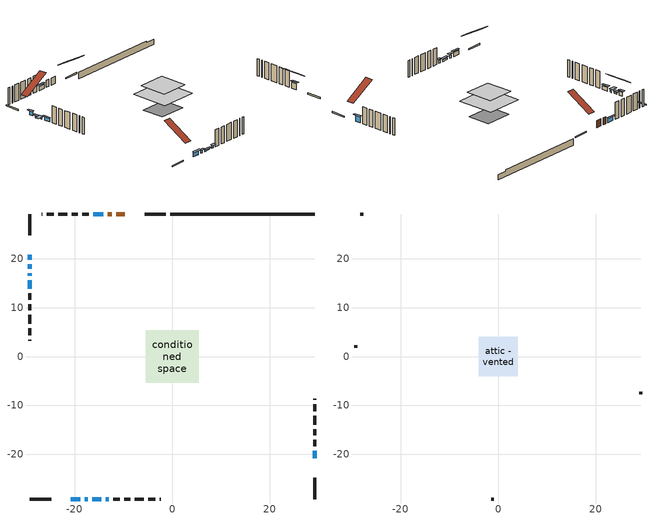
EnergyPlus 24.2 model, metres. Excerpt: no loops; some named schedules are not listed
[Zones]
conditioned space
 floor adiabatic (AdiabaticFloorConstruction): -5.42,-5.42 -5.42,5.42 5.42,5.42 5.42,-5.42 z2.83
 floor foundation (Slab1 construction): -4.04,-3.35 -4.04,3.35 4.04,3.35 4.04,-3.35 z-1.49
 wall outside (RimJoist1 construction): -1.31,29.2 -5.68,29.2 / -29.2,-29.2 -24.83,-29.2 / -29.2,29.2 -29.2,24.83 / 29.2,-29.2 29.2,-24.83 z0.39:0.69
 wall outside (AdiabaticWallConstruction 1): -9.69,29.2 -11.43,29.2 / -12.36,29.2 -13.25,29.2 z0.39:2.42
 wall outside (AdiabaticWallConstruction): -20.82,-29.2 -18.83,-29.2 / -29.2,20.82 -29.2,19.82 / -14.18,29.2 -16.16,29.2 z0.39:1.59; -17.91,-29.2 -17.29,-29.2 z0.39:1.28; -16.37,-29.2 -14.54,-29.2 / -29.2,18.9 -29.2,17.98 z0.39:0.85; -29.2,17.06 -29.2,16.54 z0.39:0.9; -29.2,15.62 -29.2,13.86 z0.39:1.43; 29.2,-20.82 29.2,-19.29 z0.39:2.17; -13.61,-29.2 -13,-29.2 z0.39:1.21
 wall outside (Wall1 construction): -17.09,29.2 -18.42,29.2 / -12.07,-29.2 -10.74,-29.2 / -29.2,12.93 -29.2,11.6 / 29.2,-18.36 29.2,-17.03 z0.39:5.27
 wall outside (Wall2 construction): -19.35,29.2 -20.58,29.2 / -9.81,-29.2 -8.58,-29.2 / -29.2,10.67 -29.2,9.44 / 29.2,-16.1 29.2,-14.87 z0.39:5.27
 wall outside (Wall3 construction): -21.51,29.2 -23.31,29.2 / -7.65,-29.2 -5.85,-29.2 / -29.2,8.52 -29.2,6.71 / 29.2,-13.95 29.2,-12.14 z0.39:5.27
 wall outside (Wall4 construction): -24.24,29.2 -25.68,29.2 / -4.92,-29.2 -3.48,-29.2 / -29.2,5.78 -29.2,4.34 / 29.2,-11.21 29.2,-9.77 z0.39:5.27
 wall outside (Wall5 construction): -26.61,29.2 -26.76,29.2 / -2.55,-29.2 -2.39,-29.2 / -29.2,3.41 -29.2,3.26 / 29.2,-8.84 29.2,-8.69 z0.39:5.27
 wall foundation (FoundationWall1 construction): -0.38,29.2,-1.49 -0.38,29.2,0.39 26.24,29.2,0.39 26.24,29.2,-0.03 29.2,29.2,-0.03 29.2,29.2,-1.49
 window (WindowConstruction): -20.82,-29.2 -18.84,-29.2 z0.39:1.58
 window (WindowConstruction 6): -17.91,-29.2 -17.3,-29.2 z0.39:1.28
 window (WindowConstruction 7): -29.2,20.82 -29.2,19.83 z0.39:1.58
 window (WindowConstruction 8): -16.37,-29.2 -14.54,-29.2 z0.39:0.85
 window (WindowConstruction 9): -29.2,18.9 -29.2,17.98 z0.39:0.85
 window (WindowConstruction 1): -14.18,29.2 -16.16,29.2 z0.39:1.58
 window (WindowConstruction 2): -29.2,17.05 -29.2,16.54 z0.39:0.9
 window (WindowConstruction 3): -29.2,15.62 -29.2,13.86 z0.39:1.43
 window (WindowConstruction 4): 29.2,-20.82 29.2,-19.29 z0.39:2.17
 window (WindowConstruction 5): -13.61,-29.2 -13,-29.2 z0.39:1.2
 door (Door): -9.69,29.2 -11.43,29.2 z0.39:2.42
 door (Door 1): -12.36,29.2 -13.25,29.2 z0.39:2.42
 ceiling adiabatic (AdiabaticFloorConstruction): 5.42,-5.42 5.42,5.42 -5.42,5.42 -5.42,-5.42 z2.83
attic - vented
 floor to conditioned space (Floor1 construction Reversed): -4.01,-4.01 -4.01,4.01 4.01,4.01 4.01,-4.01 z5.27
 wall outside (Wall6 construction): -27.69,29.2 -28.27,29.2 / -1.47,-29.2 -0.89,-29.2 / -29.2,2.33 -29.2,1.75 / 29.2,-7.76 29.2,-7.18 z0.39:5.27
 roof outside (Roof1 construction): -8.76,29.2,5.27 -8.76,21.73,9.62 -6.6,21.73,9.62 -6.6,29.2,5.27; -21.75,-29.2,5.27 -21.75,-21.73,9.62 -23.9,-21.73,9.62 -23.9,-29.2,5.27; -29.2,21.75,5.27 -21.73,21.75,9.62 -21.73,23.9,9.62 -29.2,23.9,5.27; 29.2,-21.75,5.27 21.73,-21.75,9.62 21.73,-23.9,9.62 29.2,-23.9,5.27
shading: -18.54,-29.2 -21.12,-29.2 -21.12,-29.8 -18.54,-29.8 z1.88; -17,-29.2 -18.2,-29.2 -18.2,-29.8 -17,-29.8 z1.58; -29.2,19.53 -29.2,21.12 -29.8,21.12 -29.8,19.53 z1.88; -14.24,-29.2 -16.67,-29.2 -16.67,-29.8 -14.24,-29.8 z1.15; -29.2,17.68 -29.2,19.2 -29.8,19.2 -29.8,17.68 z1.15; -16.46,29.2 -13.88,29.2 -13.88,29.8 -16.46,29.8 z1.88; -29.2,16.25 -29.2,17.35 -31.02,17.35 -31.02,16.25 z1.2; -29.2,13.56 -29.2,15.91 -29.8,15.91 -29.8,13.56 z1.73; 29.2,-18.99 29.2,-21.12 29.8,-21.12 29.8,-18.99 z2.47; -12.7,-29.2 -13.91,-29.2 -13.91,-29.8 -12.7,-29.8 z1.5
[Building]
Building 1: Terrain=Suburbs
[Site:Location]
Summerside_PE: Latitude {deg}=46.44; Longitude {deg}=-63.84; Time Zone {hr}=-4; Elevation {m}=12; Keep Site Location Information=Yes
[Site:GroundTemperature:Shallow]
1.38966, -0.735561, -0.905757, 0.102771, 4.15145, 8.18127, 11.6749, 13.888, 14.0761, 12.276, 8.87149, 4.9653
[Site:WaterMainsTemperature]
Calculation Method=Schedule; Temperature Schedule=mains temperature schedule
[Material] Roughness=Rough; Thermal Absorptance=0.9
Name | Thickness {m} | Conductivity {W/m-K} | Density {kg/m3} | Specific Heat {J/kg-K} | Solar Absorptance | Visible Absorptance
asphalt or fiberglass shingles | 0.00635 | 0.162714 | 1121.4 | 1465.45 | 0.4 | 0.4
ceiling loosefill ins | 0.0846667 | 0.0480833 | 16.02 | 1046.75 | 0.7 | 0.7
ceiling stud and cavity | 0.1397 | 0.107649 | 65.682 | 1177.47 | 0.7 | 0.7
concrete 4.0 in. | 0.1016 | 1.803125 | 2242.8 | 837.4 | 0.7 | 0.7
concrete 8.0 in. | 0.2032 | 1.803125 | 2242.8 | 837.4 | 0.7 | 0.7
door material | 0.04445 | 0.20624 | 512.64 | 1214.23 | 0.7 | 0.7
door material 1 | 0.04445 | 0.188738 | 512.64 | 1214.23 | 0.7 | 0.7
floor covering | 0.0127 | 0.0433444 | 54.468 | 1339.84 | 0.6 | 0.6
floor rigid ins; wall rigid ins | 0.512978 | 0.029427 | 32.04 | 1214.23 | 0.7 | 0.7
floor stud and cavity | 0.1397 | 1.75129 | 37.0049 | 1207.88 | 0.7 | 0.7
furniture material conditioned space 1 | 0.1524 | 0.115458 | 640.8 | 1214.23 | 0.6 | 0.6
gypsum board | 0.0127 | 0.160291 | 801 | 837.4 | 0.6 | 0.6
osb sheathing 0.5 in. | 0.0127 | 0.115458 | 512.64 | 1214.23 | 0.7 | 0.7
osb sheathing 0.75 in. | 0.01905 | 0.115458 | 512.64 | 1214.23 | 0.7 | 0.7
rim joist stud and cavity | 0.0508 | 0.126838 | 50.32683 | 1063.81 | 0.6 | 0.6
wall stud and cavity | 0.1397 | 0.0769528 | 139.0536 | 1170.24 | 0.7 | 0.7
wall stud and cavity 1 | 0.1397 | 0.0771023 | 139.0536 | 1170.24 | 0.7 | 0.7
wall stud and cavity 2 | 0.1397 | 0.0773278 | 139.0536 | 1170.24 | 0.7 | 0.7
wall stud and cavity 3 | 0.1397 | 0.0754166 | 139.0536 | 1170.24 | 0.7 | 0.7
wall stud and cavity 4 | 0.0889 | 6.1454 | 50.32683 | 1063.81 | 0.6 | 0.6
wall stud and cavity 5 | 0.0889 | 0.380278 | 52.3479 | 1209.89 | 0.7 | 0.7
wall stud and cavity 6 | 0.0889 | 0.391764 | 83.0341 | 1211.67 | 0.7 | 0.7
wood siding | 0.0254 | 0.102417 | 544.68 | 1172.36 | 0.4 | 0.4
wood siding 1 | 0.00254 | 0.102417 | 544.68 | 1172.36 | 0.4 | 0.4
wood siding 2; wood siding 3; wood siding 4 | 0.0254 | 0.102417 | 544.68 | 1172.36 | 0.7 | 0.7
[WindowMaterial:SimpleGlazingSystem]
Name | U-Factor {W/m2-K} | Solar Heat Gain Coefficient
WindowMaterial | 2.94802 | 0.58
WindowMaterial 1 | 4.03195 | 0.38
WindowMaterial 2 | 2.96164 | 0.59
WindowMaterial 3 | 2.11619 | 0.44
WindowMaterial 4 | 3.000823 | 0.5
WindowMaterial 5 | 2.99742 | 0.5
WindowMaterial 6 | 4.45837 | 0.47
[Construction]
AdiabaticFloorConstruction: floor stud and cavity, floor rigid ins, osb sheathing 0.75 in., floor covering
AdiabaticWallConstruction: wood siding 3, wall rigid ins, wall stud and cavity 5, gypsum board
AdiabaticWallConstruction 1: wood siding 4, wall rigid ins, wall stud and cavity 5, gypsum board
Door: door material
Door 1: door material 1
Floor1 construction Reversed: gypsum board, ceiling stud and cavity, ceiling loosefill ins
FoundationWall1 construction: concrete 8.0 in.
furniture construction conditioned space 1: furniture material conditioned space 1
PartitionWallConstruction: gypsum board, wall stud and cavity 6, gypsum board
RimJoist1 construction: wood siding 2, rim joist stud and cavity
Roof1 construction: asphalt or fiberglass shingles
Slab1 construction: concrete 4.0 in.
Wall1 construction; Wall4 construction: wood siding, osb sheathing 0.5 in., wall stud and cavity, gypsum board
Wall2 construction: wood siding, osb sheathing 0.5 in., wall stud and cavity 1, gypsum board
Wall3 construction: wood siding, osb sheathing 0.5 in., wall stud and cavity 2, gypsum board
Wall5 construction: wood siding, osb sheathing 0.5 in., wall stud and cavity 3, gypsum board
Wall6 construction: wood siding 1, wall stud and cavity 4
WindowConstruction; WindowConstruction 1; WindowConstruction 7: WindowMaterial
WindowConstruction 2: WindowMaterial 1
WindowConstruction 3: WindowMaterial 2
WindowConstruction 4: WindowMaterial 3
WindowConstruction 5: WindowMaterial 4
WindowConstruction 6: WindowMaterial 5
WindowConstruction 8; WindowConstruction 9: WindowMaterial 6
[Zone] Multiplier=1; Part of Total Floor Area=Yes
Name | Volume {m3}
attic - vented | 43.4412
conditioned space | 394.7
[Space]
Name | Zone | Volume {m3}
attic - vented 1 | attic - vented | 43.4412
conditioned space 1 | conditioned space | 394.7
[ZoneInfiltration:EffectiveLeakageArea]
infil attic - vented 1: Zone or Space=attic - vented 1; Schedule=Always On Discrete; Effective Air Leakage Area {cm2}=2209.37; Stack Coefficient=0.000641759; Wind Coefficient=1.71162e-05
[ZoneMixing]
whole house fan mix: Zone or Space=attic - vented; Schedule=Always On Continuous; Design Flow Rate Calculation Method=Flow/Zone; Design Flow Rate {m3/s}=0; Source Zone or Space=conditioned space
[SurfaceProperty:ExposedFoundationPerimeter]
Slab1: Exposed Perimeter Calculation Method=TotalExposedPerimeter; Total Exposed Perimeter {m}=29.58
[InternalMass] Zone or ZoneList=conditioned space; Space or SpaceList=conditioned space 1
Name | Construction | Surface Area {m2}
furniture mass conditioned space 1 | furniture construction conditioned space 1 | 68.6867
partition wall mass | PartitionWallConstruction | 171.717
[Lights]
interior lighting: Zone or ZoneList or Space or SpaceList=conditioned space 1; Schedule=interior lighting schedule; Design Level Calculation Method=LightingLevel; Lighting Level {W}=343.2; Return Air Fraction=0; Fraction Radiant=0.6; Fraction Visible=0.2; Fraction Replaceable=1
[People]
occupants: Zone or ZoneList or Space or SpaceList=conditioned space 1; Number of People Schedule=occupants schedule; Number of People Calculation Method=People; Number of People=3; Fraction Radiant=0.314171; Sensible Heat Fraction=0.56303; Activity Level Schedule=occupants activity schedule; Carbon Dioxide Generation Rate {m3/s-W}=0; Enable ASHRAE 55 Comfort Warnings=No; Mean Radiant Temperature Calculation Type=EnclosureAveraged
[ElectricEquipment] Zone or ZoneList or Space or SpaceList=conditioned space 1; Design Level Calculation Method=EquipmentLevel
Name | Schedule | Design Level {W} | Fraction Latent | Fraction Radiant | Fraction Lost
clothes dryer | clothes dryer schedule | 140.772 | 0.015 | 0.081 | 0.85
clothes washer | clothes washer schedule | 32.1985 | 0.03 | 0.162 | 0.7
cooking range | cooking range schedule | 215.147 | 0.08 | 0.432 | 0.2
dishwasher | dishwasher schedule | 66.8632 | 0.3 | 0.18 | 0.4
fridge | fridge schedule | 72.9452 | 0 | 0.6 | 0
mech vent house fan | mech vent house fan schedule | 0 | 0 | 0 | 1
mech vent house fan cfis | mech vent house fan cfis schedule | 0 | 0 | 0 | 0
misc plug loads | misc plug loads schedule | 494.7 | 0.045 | 0.513 | 0.1
whole house fan | Always On Discrete | 0 | 0 | 0 | 1
[OtherEquipment] Zone or ZoneList or Space or SpaceList=conditioned space 1; Design Level Calculation Method=EquipmentLevel
Name | Fuel Type | Schedule | Design Level {W} | Fraction Latent | Fraction Radiant | Fraction Lost
clothes dryer 1 | Electricity | clothes dryer schedule | 0 | 0.015 | 0.081 | 0.85
cooking range 1 | Electricity | cooking range schedule | 0 | 0.08 | 0.432 | 0.2
general water use latent | None | general water use schedule | 62.594 | 1 | 0 | 0
general water use sensible | None | general water use schedule | -61.6891 | 0 | 0.6 | 0
mech vent house fan latent load | None | Always On Discrete | 0 | 1 | 0 | 0
mech vent house fan sensible load | None | Always On Discrete | 0 | 0 | 0 | 0
water heater energy adjustment1 | Electricity | Always On Discrete | 0.01 | 0 | 0 | 1
[ZoneInfiltration:DesignFlowRate] Zone or ZoneList or Space or SpaceList=conditioned space 1; Schedule=Always On Discrete; Design Flow Rate Calculation Method=Flow/Zone; Design Flow Rate {m3/s}=0
infil flow; natural vent flow; whole house fan flow
[Foundation:Kiva]
Foundation Kiva 1: Initial Indoor Air Temperature {C}=18; Wall Height Above Grade {m}=0.389992; Wall Depth Below Slab {m}=0.2032
[Foundation:Kiva:Settings]
Soil Conductivity {W/m-K}=0.849921; Soil Density {kg/m3}=1842.3; Soil Specific Heat {J/kg-K}=418.7; Ground Solar Absorptivity=0.9; Ground Thermal Absorptivity=0.9; Ground Surface Roughness {m}=0.03; Far-Field Width {m}=40; Deep-Ground Boundary Condition=ZeroFlux; Deep-Ground Depth {m}=40; Minimum Cell Dimension {m}=0.2; Maximum Cell Growth Coefficient=3; Simulation Timestep=Timestep
[Exterior:Lights]
exterior lighting: Schedule=exterior lighting schedule; Design Level {W}=75.6
[Schedule:Constant]
Name | Hourly Value
Always On Continuous; mech vent house fan schedule; mech vent house fan cfis schedule; Always On Discrete | 1
occupants activity schedule | 117.228
fridge schedule | 0
[Schedule:Day:Interval]
interior lighting schedule day: No, 01:00, 0.108182, 04:00, 0.0901515, 05:00, 0.0991667, 06:00, 0.162273, 07:00, 0.270455, 08:00, 0.342576, 10:00, 0.369621, 11:00, 0.351591, 12:00, 0.333561, 13:00, 0.324545, 14:00, 0.31553, 15:00, 0.333561, 16:00, 0.369621, 17:00, 0.450758, 18:00, 0.585985, 19:00, 0.775303, 20:00, 0.955606, 21:00, 0.991667, 22:00, 0.712197, 23:00, 0.360606, 24:00, 0.162273
interior lighting schedule default day: No, 24:00, 0
[Schedule:Week:Daily]
interior lighting schedule Week Rule - Jan1-Jan27: interior lighting schedule day, interior lighting schedule day, interior lighting schedule day, interior lighting schedule day, interior lighting schedule day, interior lighting schedule day, interior lighting schedule day, interior lighting schedule default day, interior lighting schedule default day, interior lighting schedule default day, interior lighting schedule default day, interior lighting schedule default day
interior lighting schedule Week Rule - Jan28-Feb3: interior lighting schedule day, interior lighting schedule day, interior lighting schedule day, interior lighting schedule day, interior lighting schedule day 1, interior lighting schedule day 1, interior lighting schedule day 1, interior lighting schedule default day, interior lighting schedule default day, interior lighting schedule default day, interior lighting schedule default day, interior lighting schedule default day
interior lighting schedule Week Rule - Feb4-Feb24: interior lighting schedule day 1, interior lighting schedule day 1, interior lighting schedule day 1, interior lighting schedule day 1, interior lighting schedule day 1, interior lighting schedule day 1, interior lighting schedule day 1, interior lighting schedule default day, interior lighting schedule default day, interior lighting schedule default day, interior lighting schedule default day, interior lighting schedule default day
interior lighting schedule Week Rule - Feb25-Mar3: interior lighting schedule day 1, interior lighting schedule day 1, interior lighting schedule day 1, interior lighting schedule day 1, interior lighting schedule day 2, interior lighting schedule day 2, interior lighting schedule day 2, interior lighting schedule default day, interior lighting schedule default day, interior lighting schedule default day, interior lighting schedule default day, interior lighting schedule default day
interior lighting schedule Week Rule - Mar4-Mar31: interior lighting schedule day 2, interior lighting schedule day 2, interior lighting schedule day 2, interior lighting schedule day 2, interior lighting schedule day 2, interior lighting schedule day 2, interior lighting schedule day 2, interior lighting schedule default day, interior lighting schedule default day, interior lighting schedule default day, interior lighting schedule default day, interior lighting schedule default day
interior lighting schedule Week Rule - Apr1-Apr28: interior lighting schedule day 3, interior lighting schedule day 3, interior lighting schedule day 3, interior lighting schedule day 3, interior lighting schedule day 3, interior lighting schedule day 3, interior lighting schedule day 3, interior lighting schedule default day, interior lighting schedule default day, interior lighting schedule default day, interior lighting schedule default day, interior lighting schedule default day
interior lighting schedule Week Rule - Apr29-May5: interior lighting schedule day 3, interior lighting schedule day 3, interior lighting schedule day 4, interior lighting schedule day 4, interior lighting schedule day 4, interior lighting schedule day 4, interior lighting schedule day 4, interior lighting schedule default day, interior lighting schedule default day, interior lighting schedule default day, interior lighting schedule default day, interior lighting schedule default day
interior lighting schedule Week Rule - May6-May26: interior lighting schedule day 4, interior lighting schedule day 4, interior lighting schedule day 4, interior lighting schedule day 4, interior lighting schedule day 4, interior lighting schedule day 4, interior lighting schedule day 4, interior lighting schedule default day, interior lighting schedule default day, interior lighting schedule default day, interior lighting schedule default day, interior lighting schedule default day
interior lighting schedule Week Rule - May27-Jun2: interior lighting schedule day 4, interior lighting schedule day 4, interior lighting schedule day 4, interior lighting schedule day 4, interior lighting schedule day 4, interior lighting schedule day 5, interior lighting schedule day 5, interior lighting schedule default day, interior lighting schedule default day, interior lighting schedule default day, interior lighting schedule default day, interior lighting schedule default day
interior lighting schedule Week Rule - Jun3-Jun30: interior lighting schedule day 5, interior lighting schedule day 5, interior lighting schedule day 5, interior lighting schedule day 5, interior lighting schedule day 5, interior lighting schedule day 5, interior lighting schedule day 5, interior lighting schedule default day, interior lighting schedule default day, interior lighting schedule default day, interior lighting schedule default day, interior lighting schedule default day
interior lighting schedule Week Rule - Jul1-Jul28: interior lighting schedule day 6, interior lighting schedule day 6, interior lighting schedule day 6, interior lighting schedule day 6, interior lighting schedule day 6, interior lighting schedule day 6, interior lighting schedule day 6, interior lighting schedule default day, interior lighting schedule default day, interior lighting schedule default day, interior lighting schedule default day, interior lighting schedule default day
interior lighting schedule Week Rule - Jul29-Aug4: interior lighting schedule day 6, interior lighting schedule day 6, interior lighting schedule day 6, interior lighting schedule day 7, interior lighting schedule day 7, interior lighting schedule day 7, interior lighting schedule day 7, interior lighting schedule default day, interior lighting schedule default day, interior lighting schedule default day, interior lighting schedule default day, interior lighting schedule default day
interior lighting schedule Week Rule - Aug5-Aug25: interior lighting schedule day 7, interior lighting schedule day 7, interior lighting schedule day 7, interior lighting schedule day 7, interior lighting schedule day 7, interior lighting schedule day 7, interior lighting schedule day 7, interior lighting schedule default day, interior lighting schedule default day, interior lighting schedule default day, interior lighting schedule default day, interior lighting schedule default day
interior lighting schedule Week Rule - Aug26-Sep1: interior lighting schedule day 7, interior lighting schedule day 7, interior lighting schedule day 7, interior lighting schedule day 7, interior lighting schedule day 7, interior lighting schedule day 7, interior lighting schedule day 8, interior lighting schedule default day, interior lighting schedule default day, interior lighting schedule default day, interior lighting schedule default day, interior lighting schedule default day
interior lighting schedule Week Rule - Sep2-Sep29: interior lighting schedule day 8, interior lighting schedule day 8, interior lighting schedule day 8, interior lighting schedule day 8, interior lighting schedule day 8, interior lighting schedule day 8, interior lighting schedule day 8, interior lighting schedule default day, interior lighting schedule default day, interior lighting schedule default day, interior lighting schedule default day, interior lighting schedule default day
interior lighting schedule Week Rule - Sep30-Oct6: interior lighting schedule day 8, interior lighting schedule day 9, interior lighting schedule day 9, interior lighting schedule day 9, interior lighting schedule day 9, interior lighting schedule day 9, interior lighting schedule day 9, interior lighting schedule default day, interior lighting schedule default day, interior lighting schedule default day, interior lighting schedule default day, interior lighting schedule default day
interior lighting schedule Week Rule - Oct7-Oct27: interior lighting schedule day 9, interior lighting schedule day 9, interior lighting schedule day 9, interior lighting schedule day 9, interior lighting schedule day 9, interior lighting schedule day 9, interior lighting schedule day 9, interior lighting schedule default day, interior lighting schedule default day, interior lighting schedule default day, interior lighting schedule default day, interior lighting schedule default day
interior lighting schedule Week Rule - Oct28-Nov3: interior lighting schedule day 9, interior lighting schedule day 9, interior lighting schedule day 9, interior lighting schedule day 9, interior lighting schedule day 10, interior lighting schedule day 10, interior lighting schedule day 10, interior lighting schedule default day, interior lighting schedule default day, interior lighting schedule default day, interior lighting schedule default day, interior lighting schedule default day
interior lighting schedule Week Rule - Nov4-Nov24: interior lighting schedule day 10, interior lighting schedule day 10, interior lighting schedule day 10, interior lighting schedule day 10, interior lighting schedule day 10, interior lighting schedule day 10, interior lighting schedule day 10, interior lighting schedule default day, interior lighting schedule default day, interior lighting schedule default day, interior lighting schedule default day, interior lighting schedule default day
interior lighting schedule Week Rule - Nov25-Dec1: interior lighting schedule day 10, interior lighting schedule day 10, interior lighting schedule day 10, interior lighting schedule day 10, interior lighting schedule day 10, interior lighting schedule day 10, interior lighting schedule day 11, interior lighting schedule default day, interior lighting schedule default day, interior lighting schedule default day, interior lighting schedule default day, interior lighting schedule default day
interior lighting schedule Week Rule - Dec2-Dec31: interior lighting schedule day 11, interior lighting schedule day 11, interior lighting schedule day 11, interior lighting schedule day 11, interior lighting schedule day 11, interior lighting schedule day 11, interior lighting schedule day 11, interior lighting schedule default day, interior lighting schedule default day, interior lighting schedule default day, interior lighting schedule default day, interior lighting schedule default day
occupants schedule Week Rule - Jan1-Dec31: occupants schedule day, occupants schedule day, occupants schedule day, occupants schedule day, occupants schedule day, occupants schedule day, occupants schedule day, occupants schedule default day, occupants schedule default day, occupants schedule default day, occupants schedule default day, occupants schedule default day
clothes dryer schedule Week Rule - Jan1-Dec31: clothes dryer schedule day, clothes dryer schedule day, clothes dryer schedule day, clothes dryer schedule day, clothes dryer schedule day, clothes dryer schedule day, clothes dryer schedule day, clothes dryer schedule default day, clothes dryer schedule default day, clothes dryer schedule default day, clothes dryer schedule default day, clothes dryer schedule default day
clothes washer schedule Week Rule - Jan1-Dec31: clothes washer schedule day, clothes washer schedule day, clothes washer schedule day, clothes washer schedule day, clothes washer schedule day, clothes washer schedule day, clothes washer schedule day, clothes washer schedule default day, clothes washer schedule default day, clothes washer schedule default day, clothes washer schedule default day, clothes washer schedule default day
cooking range schedule Week Rule - Jan1-Dec31: cooking range schedule day, cooking range schedule day, cooking range schedule day, cooking range schedule day, cooking range schedule day, cooking range schedule day, cooking range schedule day, cooking range schedule default day, cooking range schedule default day, cooking range schedule default day, cooking range schedule default day, cooking range schedule default day
dishwasher schedule Week Rule - Jan1-Dec31: dishwasher schedule day, dishwasher schedule day, dishwasher schedule day, dishwasher schedule day, dishwasher schedule day, dishwasher schedule day, dishwasher schedule day, dishwasher schedule default day, dishwasher schedule default day, dishwasher schedule default day, dishwasher schedule default day, dishwasher schedule default day
misc plug loads schedule Week Rule - Jan1-Dec31: misc plug loads schedule day, misc plug loads schedule day, misc plug loads schedule day, misc plug loads schedule day, misc plug loads schedule day, misc plug loads schedule day, misc plug loads schedule day, misc plug loads schedule default day, misc plug loads schedule default day, misc plug loads schedule default day, misc plug loads schedule default day, misc plug loads schedule default day
general water use schedule Week Rule - Jan1-Dec31: general water use schedule day, general water use schedule day, general water use schedule day, general water use schedule day, general water use schedule day, general water use schedule day, general water use schedule day, general water use schedule default day, general water use schedule default day, general water use schedule default day, general water use schedule default day, general water use schedule default day
exterior lighting schedule Week Rule - Jan1-Jan27: exterior lighting schedule day, exterior lighting schedule day, exterior lighting schedule day, exterior lighting schedule day, exterior lighting schedule day, exterior lighting schedule day, exterior lighting schedule day, exterior lighting schedule default day, exterior lighting schedule default day, exterior lighting schedule default day, exterior lighting schedule default day, exterior lighting schedule default day
exterior lighting schedule Week Rule - Jan28-Feb3: exterior lighting schedule day, exterior lighting schedule day, exterior lighting schedule day, exterior lighting schedule day, exterior lighting schedule day 1, exterior lighting schedule day 1, exterior lighting schedule day 1, exterior lighting schedule default day, exterior lighting schedule default day, exterior lighting schedule default day, exterior lighting schedule default day, exterior lighting schedule default day
exterior lighting schedule Week Rule - Feb4-Feb24: exterior lighting schedule day 1, exterior lighting schedule day 1, exterior lighting schedule day 1, exterior lighting schedule day 1, exterior lighting schedule day 1, exterior lighting schedule day 1, exterior lighting schedule day 1, exterior lighting schedule default day, exterior lighting schedule default day, exterior lighting schedule default day, exterior lighting schedule default day, exterior lighting schedule default day
exterior lighting schedule Week Rule - Feb25-Mar3: exterior lighting schedule day 1, exterior lighting schedule day 1, exterior lighting schedule day 1, exterior lighting schedule day 1, exterior lighting schedule day 2, exterior lighting schedule day 2, exterior lighting schedule day 2, exterior lighting schedule default day, exterior lighting schedule default day, exterior lighting schedule default day, exterior lighting schedule default day, exterior lighting schedule default day
exterior lighting schedule Week Rule - Mar4-Mar31: exterior lighting schedule day 2, exterior lighting schedule day 2, exterior lighting schedule day 2, exterior lighting schedule day 2, exterior lighting schedule day 2, exterior lighting schedule day 2, exterior lighting schedule day 2, exterior lighting schedule default day, exterior lighting schedule default day, exterior lighting schedule default day, exterior lighting schedule default day, exterior lighting schedule default day
exterior lighting schedule Week Rule - Apr1-Apr28: exterior lighting schedule day 3, exterior lighting schedule day 3, exterior lighting schedule day 3, exterior lighting schedule day 3, exterior lighting schedule day 3, exterior lighting schedule day 3, exterior lighting schedule day 3, exterior lighting schedule default day, exterior lighting schedule default day, exterior lighting schedule default day, exterior lighting schedule default day, exterior lighting schedule default day
exterior lighting schedule Week Rule - Apr29-May5: exterior lighting schedule day 3, exterior lighting schedule day 3, exterior lighting schedule day 4, exterior lighting schedule day 4, exterior lighting schedule day 4, exterior lighting schedule day 4, exterior lighting schedule day 4, exterior lighting schedule default day, exterior lighting schedule default day, exterior lighting schedule default day, exterior lighting schedule default day, exterior lighting schedule default day
exterior lighting schedule Week Rule - May6-May26: exterior lighting schedule day 4, exterior lighting schedule day 4, exterior lighting schedule day 4, exterior lighting schedule day 4, exterior lighting schedule day 4, exterior lighting schedule day 4, exterior lighting schedule day 4, exterior lighting schedule default day, exterior lighting schedule default day, exterior lighting schedule default day, exterior lighting schedule default day, exterior lighting schedule default day
exterior lighting schedule Week Rule - May27-Jun2: exterior lighting schedule day 4, exterior lighting schedule day 4, exterior lighting schedule day 4, exterior lighting schedule day 4, exterior lighting schedule day 4, exterior lighting schedule day 5, exterior lighting schedule day 5, exterior lighting schedule default day, exterior lighting schedule default day, exterior lighting schedule default day, exterior lighting schedule default day, exterior lighting schedule default day
exterior lighting schedule Week Rule - Jun3-Jun30: exterior lighting schedule day 5, exterior lighting schedule day 5, exterior lighting schedule day 5, exterior lighting schedule day 5, exterior lighting schedule day 5, exterior lighting schedule day 5, exterior lighting schedule day 5, exterior lighting schedule default day, exterior lighting schedule default day, exterior lighting schedule default day, exterior lighting schedule default day, exterior lighting schedule default day
exterior lighting schedule Week Rule - Jul1-Jul28: exterior lighting schedule day 6, exterior lighting schedule day 6, exterior lighting schedule day 6, exterior lighting schedule day 6, exterior lighting schedule day 6, exterior lighting schedule day 6, exterior lighting schedule day 6, exterior lighting schedule default day, exterior lighting schedule default day, exterior lighting schedule default day, exterior lighting schedule default day, exterior lighting schedule default day
exterior lighting schedule Week Rule - Jul29-Aug4: exterior lighting schedule day 6, exterior lighting schedule day 6, exterior lighting schedule day 6, exterior lighting schedule day 7, exterior lighting schedule day 7, exterior lighting schedule day 7, exterior lighting schedule day 7, exterior lighting schedule default day, exterior lighting schedule default day, exterior lighting schedule default day, exterior lighting schedule default day, exterior lighting schedule default day
exterior lighting schedule Week Rule - Aug5-Aug25: exterior lighting schedule day 7, exterior lighting schedule day 7, exterior lighting schedule day 7, exterior lighting schedule day 7, exterior lighting schedule day 7, exterior lighting schedule day 7, exterior lighting schedule day 7, exterior lighting schedule default day, exterior lighting schedule default day, exterior lighting schedule default day, exterior lighting schedule default day, exterior lighting schedule default day
exterior lighting schedule Week Rule - Aug26-Sep1: exterior lighting schedule day 7, exterior lighting schedule day 7, exterior lighting schedule day 7, exterior lighting schedule day 7, exterior lighting schedule day 7, exterior lighting schedule day 7, exterior lighting schedule day 8, exterior lighting schedule default day, exterior lighting schedule default day, exterior lighting schedule default day, exterior lighting schedule default day, exterior lighting schedule default day
exterior lighting schedule Week Rule - Sep2-Sep29: exterior lighting schedule day 8, exterior lighting schedule day 8, exterior lighting schedule day 8, exterior lighting schedule day 8, exterior lighting schedule day 8, exterior lighting schedule day 8, exterior lighting schedule day 8, exterior lighting schedule default day, exterior lighting schedule default day, exterior lighting schedule default day, exterior lighting schedule default day, exterior lighting schedule default day
exterior lighting schedule Week Rule - Sep30-Oct6: exterior lighting schedule day 8, exterior lighting schedule day 9, exterior lighting schedule day 9, exterior lighting schedule day 9, exterior lighting schedule day 9, exterior lighting schedule day 9, exterior lighting schedule day 9, exterior lighting schedule default day, exterior lighting schedule default day, exterior lighting schedule default day, exterior lighting schedule default day, exterior lighting schedule default day
exterior lighting schedule Week Rule - Oct7-Oct27: exterior lighting schedule day 9, exterior lighting schedule day 9, exterior lighting schedule day 9, exterior lighting schedule day 9, exterior lighting schedule day 9, exterior lighting schedule day 9, exterior lighting schedule day 9, exterior lighting schedule default day, exterior lighting schedule default day, exterior lighting schedule default day, exterior lighting schedule default day, exterior lighting schedule default day
exterior lighting schedule Week Rule - Oct28-Nov3: exterior lighting schedule day 9, exterior lighting schedule day 9, exterior lighting schedule day 9, exterior lighting schedule day 9, exterior lighting schedule day 10, exterior lighting schedule day 10, exterior lighting schedule day 10, exterior lighting schedule default day, exterior lighting schedule default day, exterior lighting schedule default day, exterior lighting schedule default day, exterior lighting schedule default day
exterior lighting schedule Week Rule - Nov4-Nov24: exterior lighting schedule day 10, exterior lighting schedule day 10, exterior lighting schedule day 10, exterior lighting schedule day 10, exterior lighting schedule day 10, exterior lighting schedule day 10, exterior lighting schedule day 10, exterior lighting schedule default day, exterior lighting schedule default day, exterior lighting schedule default day, exterior lighting schedule default day, exterior lighting schedule default day
exterior lighting schedule Week Rule - Nov25-Dec1: exterior lighting schedule day 10, exterior lighting schedule day 10, exterior lighting schedule day 10, exterior lighting schedule day 10, exterior lighting schedule day 10, exterior lighting schedule day 10, exterior lighting schedule day 11, exterior lighting schedule default day, exterior lighting schedule default day, exterior lighting schedule default day, exterior lighting schedule default day, exterior lighting schedule default day
exterior lighting schedule Week Rule - Dec2-Dec31: exterior lighting schedule day 11, exterior lighting schedule day 11, exterior lighting schedule day 11, exterior lighting schedule day 11, exterior lighting schedule day 11, exterior lighting schedule day 11, exterior lighting schedule day 11, exterior lighting schedule default day, exterior lighting schedule default day, exterior lighting schedule default day, exterior lighting schedule default day, exterior lighting schedule default day
[Schedule:Year]
interior lighting schedule: interior lighting schedule Week Rule - Jan1-Jan27, 1, 1, 1, 27, interior lighting schedule Week Rule - Jan28-Feb3, 1, 28, 2, 3, interior lighting schedule Week Rule - Feb4-Feb24, 2, 4, 2, 24, interior lighting schedule Week Rule - Feb25-Mar3, 2, 25, 3, 3, interior lighting schedule Week Rule - Mar4-Mar31, 3, 4, 3, 31, interior lighting schedule Week Rule - Apr1-Apr28, 4, 1, 4, 28, interior lighting schedule Week Rule - Apr29-May5, 4, 29, 5, 5, interior lighting schedule Week Rule - May6-May26, 5, 6, 5, 26, interior lighting schedule Week Rule - May27-Jun2, 5, 27, 6, 2, interior lighting schedule Week Rule - Jun3-Jun30, 6, 3, 6, 30, interior lighting schedule Week Rule - Jul1-Jul28, 7, 1, 7, 28, interior lighting schedule Week Rule - Jul29-Aug4, 7, 29, 8, 4, interior lighting schedule Week Rule - Aug5-Aug25, 8, 5, 8, 25, interior lighting schedule Week Rule - Aug26-Sep1, 8, 26, 9, 1, interior lighting schedule Week Rule - Sep2-Sep29, 9, 2, 9, 29, interior lighting schedule Week Rule - Sep30-Oct6, 9, 30, 10, 6, interior lighting schedule Week Rule - Oct7-Oct27, 10, 7, 10, 27, interior lighting schedule Week Rule - Oct28-Nov3, 10, 28, 11, 3, interior lighting schedule Week Rule - Nov4-Nov24, 11, 4, 11, 24, interior lighting schedule Week Rule - Nov25-Dec1, 11, 25, 12, 1, interior lighting schedule Week Rule - Dec2-Dec31, 12, 2, 12, 31
occupants schedule: occupants schedule Week Rule - Jan1-Dec31, 1, 1, 12, 31
clothes dryer schedule: clothes dryer schedule Week Rule - Jan1-Dec31, 1, 1, 12, 31
clothes washer schedule: clothes washer schedule Week Rule - Jan1-Dec31, 1, 1, 12, 31
cooking range schedule: cooking range schedule Week Rule - Jan1-Dec31, 1, 1, 12, 31
dishwasher schedule: dishwasher schedule Week Rule - Jan1-Dec31, 1, 1, 12, 31
misc plug loads schedule: misc plug loads schedule Week Rule - Jan1-Dec31, 1, 1, 12, 31
general water use schedule: general water use schedule Week Rule - Jan1-Dec31, 1, 1, 12, 31
exterior lighting schedule: exterior lighting schedule Week Rule - Jan1-Jan27, 1, 1, 1, 27, exterior lighting schedule Week Rule - Jan28-Feb3, 1, 28, 2, 3, exterior lighting schedule Week Rule - Feb4-Feb24, 2, 4, 2, 24, exterior lighting schedule Week Rule - Feb25-Mar3, 2, 25, 3, 3, exterior lighting schedule Week Rule - Mar4-Mar31, 3, 4, 3, 31, exterior lighting schedule Week Rule - Apr1-Apr28, 4, 1, 4, 28, exterior lighting schedule Week Rule - Apr29-May5, 4, 29, 5, 5, exterior lighting schedule Week Rule - May6-May26, 5, 6, 5, 26, exterior lighting schedule Week Rule - May27-Jun2, 5, 27, 6, 2, exterior lighting schedule Week Rule - Jun3-Jun30, 6, 3, 6, 30, exterior lighting schedule Week Rule - Jul1-Jul28, 7, 1, 7, 28, exterior lighting schedule Week Rule - Jul29-Aug4, 7, 29, 8, 4, exterior lighting schedule Week Rule - Aug5-Aug25, 8, 5, 8, 25, exterior lighting schedule Week Rule - Aug26-Sep1, 8, 26, 9, 1, exterior lighting schedule Week Rule - Sep2-Sep29, 9, 2, 9, 29, exterior lighting schedule Week Rule - Sep30-Oct6, 9, 30, 10, 6, exterior lighting schedule Week Rule - Oct7-Oct27, 10, 7, 10, 27, exterior lighting schedule Week Rule - Oct28-Nov3, 10, 28, 11, 3, exterior lighting schedule Week Rule - Nov4-Nov24, 11, 4, 11, 24, exterior lighting schedule Week Rule - Nov25-Dec1, 11, 25, 12, 1, exterior lighting schedule Week Rule - Dec2-Dec31, 12, 2, 12, 31
[Schedule:Compact]
mains temperature schedule: Through: 01/01, For: AllDays, Until: 24:00, 6.13167, Through: 01/02, For: AllDays, Until: 24:00, 6.06056, Through: 01/03, For: AllDays, Until: 24:00, 5.99111, Through: 01/04, For: AllDays, Until: 24:00, 5.92278, Through: 01/05, For: AllDays, Until: 24:00, 5.85556, Through: 01/06, For: AllDays, Until: 24:00, 5.78944, Through: 01/07, For: AllDays, Until: 24:00, 5.725, Through: 01/08, For: AllDays, Until: 24:00, 5.66111, Through: 01/09, For: AllDays, Until: 24:00, 5.59833, Through: 01/10, For: AllDays, Until: 24:00, 5.53722, Through: 01/11, For: AllDays, Until: 24:00, 5.47722, Through: 01/12, For: AllDays, Until: 24:00, 5.41833, Through: 01/13, For: AllDays, Until: 24:00, 5.36111, Through: 01/14, For: AllDays, Until: 24:00, 5.305, Through: 01/15, For: AllDays, Until: 24:00, 5.25, Through: 01/16, For: AllDays, Until: 24:00, 5.19667, Through: 01/17, For: AllDays, Until: 24:00, 5.14444, Through: 01/18, For: AllDays, Until: 24:00, 5.09389, Through: 01/19, For: AllDays, Until: 24:00, 5.04444, Through: 01/20, For: AllDays, Until: 24:00, 4.99611, Through: 01/21, For: AllDays, Until: 24:00, 4.94944, Through: 01/22, For: AllDays, Until: 24:00, 4.90444, Through: 01/23, For: AllDays, Until: 24:00, 4.86056, Through: 01/24, For: AllDays, Until: 24:00, 4.81833, Through: 01/25, For: AllDays, Until: 24:00, 4.77778, Through: 01/26, For: AllDays, Until: 24:00, 4.73833, Through: 01/27, For: AllDays, Until: 24:00, 4.70056, Through: 01/28, For: AllDays, Until: 24:00, 4.66389, Through: 01/29, For: AllDays, Until: 24:00, 4.62889, Through: 01/30, For: AllDays, Until: 24:00, 4.59556, Through: 01/31, For: AllDays, Until: 24:00, 4.56389, Through: 02/01, For: AllDays, Until: 24:00, 4.53389, Through: 02/02, For: AllDays, Until: 24:00, 4.505, Through: 02/03, For: AllDays, Until: 24:00, 4.47778, Through: 02/04, For: AllDays, Until: 24:00, 4.45222, Through: 02/05, For: AllDays, Until: 24:00, 4.42778, Through: 02/06, For: AllDays, Until: 24:00, 4.40556, Through: 02/07, For: AllDays, Until: 24:00, 4.38444, Through: 02/08, For: AllDays, Until: 24:00, 4.36556, Through: 02/09, For: AllDays, Until: 24:00, 4.34778, Through: 02/10, For: AllDays, Until: 24:00, 4.33167, Through: 02/11, For: AllDays, Until: 24:00, 4.31722, Through: 02/12, For: AllDays, Until: 24:00, 4.30444, Through: 02/13, For: AllDays, Until: 24:00, 4.29278, Through: 02/14, For: AllDays, Until: 24:00, 4.28333, Through: 02/15, For: AllDays, Until: 24:00, 4.275, Through: 02/16, For: AllDays, Until: 24:00, 4.26889, Through: 02/17, For: AllDays, Until: 24:00, 4.26389, Through: 02/18, For: AllDays, Until: 24:00, 4.26111, Through: 02/19, For: AllDays, Until: 24:00, 4.25944, Through: 02/20, For: AllDays, Until: 24:00, 4.25944, Through: 02/21, For: AllDays, Until: 24:00, 4.26111, Through: 02/22, For: AllDays, Until: 24:00, 4.26444, Through: 02/23, For: AllDays, Until: 24:00, 4.26944, Through: 02/24, For: AllDays, Until: 24:00, 4.27611, Through: 02/25, For: AllDays, Until: 24:00, 4.28444, Through: 02/26, For: AllDays, Until: 24:00, 4.29444, Through: 02/27, For: AllDays, Until: 24:00, 4.30556, Through: 02/28, For: AllDays, Until: 24:00, 4.31889, Through: 03/01, For: AllDays, Until: 24:00, 4.33333, Through: 03/02, For: AllDays, Until: 24:00, 4.35, Through: 03/03, For: AllDays, Until: 24:00, 4.36778, Through: 03/04, For: AllDays, Until: 24:00, 4.38722, Through: 03/05, For: AllDays, Until: 24:00, 4.40833, Through: 03/06, For: AllDays, Until: 24:00, 4.43111, Through: 03/07, For: AllDays, Until: 24:00, 4.455, Through: 03/08, For: AllDays, Until: 24:00, 4.48111, Through: 03/09, For: AllDays, Until: 24:00, 4.50833, Through: 03/10, For: AllDays, Until: 24:00, 4.53722, Through: 03/11, For: AllDays, Until: 24:00, 4.56778, Through: 03/12, For: AllDays, Until: 24:00, 4.59944, Through: 03/13, For: AllDays, Until: 24:00, 4.63333, Through: 03/14, For: AllDays, Until: 24:00, 4.66833, Through: 03/15, For: AllDays, Until: 24:00, 4.705, Through: 03/16, For: AllDays, Until: 24:00, 4.74278, Through: 03/17, For: AllDays, Until: 24:00, 4.78222, Through: 03/18, For: AllDays, Until: 24:00, 4.82333, Through: 03/19, For: AllDays, Until: 24:00, 4.86611, Through: 03/20, For: AllDays, Until: 24:00, 4.91, Through: 03/21, For: AllDays, Until: 24:00, 4.955, Through: 03/22, For: AllDays, Until: 24:00, 5.00167, Through: 03/23, For: AllDays, Until: 24:00, 5.05, Through: 03/24, For: AllDays, Until: 24:00, 5.09944, Through: 03/25, For: AllDays, Until: 24:00, 5.15056, Through: 03/26, For: AllDays, Until: 24:00, 5.20278, Through: 03/27, For: AllDays, Until: 24:00, 5.25667, Through: 03/28, For: AllDays, Until: 24:00, 5.31167, Through: 03/29, For: AllDays, Until: 24:00, 5.36778, Through: 03/30, For: AllDays, Until: 24:00, 5.42556, Through: 03/31, For: AllDays, Until: 24:00, 5.48444, Through: 04/01, For: AllDays, Until: 24:00, 5.54444, Through: 04/02, For: AllDays, Until: 24:00, 5.60611, Through: 04/03, For: AllDays, Until: 24:00, 5.66889, Through: 04/04, For: AllDays, Until: 24:00, 5.73278, Through: 04/05, For: AllDays, Until: 24:00, 5.79778, Through: 04/06, For: AllDays, Until: 24:00, 5.86389, Through: 04/07, For: AllDays, Until: 24:00, 5.93111, Through: 04/08, For: AllDays, Until: 24:00, 5.99944, Through: 04/09, For: AllDays, Until: 24:00, 6.06944, Through: 04/10, For: AllDays, Until: 24:00, 6.14, Through: 04/11, For: AllDays, Until: 24:00, 6.21167, Through: 04/12, For: AllDays, Until: 24:00, 6.28444, Through: 04/13, For: AllDays, Until: 24:00, 6.35833, Through: 04/14, For: AllDays, Until: 24:00, 6.43333, Through: 04/15, For: AllDays, Until: 24:00, 6.50889, Through: 04/16, For: AllDays, Until: 24:00, 6.58611, Through: 04/17, For: AllDays, Until: 24:00, 6.66333, Through: 04/18, For: AllDays, Until: 24:00, 6.74222, Through: 04/19, For: AllDays, Until: 24:00, 6.82167, Through: 04/20, For: AllDays, Until: 24:00, 6.90222, Through: 04/21, For: AllDays, Until: 24:00, 6.98333, Through: 04/22, For: AllDays, Until: 24:00, 7.06556, Through: 04/23, For: AllDays, Until: 24:00, 7.14833, Through: 04/24, For: AllDays, Until: 24:00, 7.23222, Through: 04/25, For: AllDays, Until: 24:00, 7.31667, Through: 04/26, For: AllDays, Until: 24:00, 7.40167, Through: 04/27, For: AllDays, Until: 24:00, 7.48722, Through: 04/28, For: AllDays, Until: 24:00, 7.57389, Through: 04/29, For: AllDays, Until: 24:00, 7.66111, Through: 04/30, For: AllDays, Until: 24:00, 7.74889, Through: 05/01, For: AllDays, Until: 24:00, 7.83722, Through: 05/02, For: AllDays, Until: 24:00, 7.92611, Through: 05/03, For: AllDays, Until: 24:00, 8.01556, Through: 05/04, For: AllDays, Until: 24:00, 8.10556, Through: 05/05, For: AllDays, Until: 24:00, 8.19611, Through: 05/06, For: AllDays, Until: 24:00, 8.28667, Through: 05/07, For: AllDays, Until: 24:00, 8.37833, Through: 05/08, For: AllDays, Until: 24:00, 8.47, Through: 05/09, For: AllDays, Until: 24:00, 8.56222, Through: 05/10, For: AllDays, Until: 24:00, 8.65444, Through: 05/11, For: AllDays, Until: 24:00, 8.74722, Through: 05/12, For: AllDays, Until: 24:00, 8.84056, Through: 05/13, For: AllDays, Until: 24:00, 8.93389, Through: 05/14, For: AllDays, Until: 24:00, 9.02778, Through: 05/15, For: AllDays, Until: 24:00, 9.12167, Through: 05/16, For: AllDays, Until: 24:00, 9.21556, Through: 05/17, For: AllDays, Until: 24:00, 9.31, Through: 05/18, For: AllDays, Until: 24:00, 9.40389, Through: 05/19, For: AllDays, Until: 24:00, 9.49833, Through: 05/20, For: AllDays, Until: 24:00, 9.59278, Through: 05/21, For: AllDays, Until: 24:00, 9.68778, Through: 05/22, For: AllDays, Until: 24:00, 9.78222, Through: 05/23, For: AllDays, Until: 24:00, 9.87667, Through: 05/24, For: AllDays, Until: 24:00, 9.97111, Through: 05/25, For: AllDays, Until: 24:00, 10.0656, Through: 05/26, For: AllDays, Until: 24:00, 10.16, Through: 05/27, For: AllDays, Until: 24:00, 10.2544, Through: 05/28, For: AllDays, Until: 24:00, 10.3483, Through: 05/29, For: AllDays, Until: 24:00, 10.4422, Through: 05/30, For: AllDays, Until: 24:00, 10.5361, Through: 05/31, For: AllDays, Until: 24:00, 10.6294, Through: 06/01, For: AllDays, Until: 24:00, 10.7228, Through: 06/02, For: AllDays, Until: 24:00, 10.8161, Through: 06/03, For: AllDays, Until: 24:00, 10.9083, Through: 06/04, For: AllDays, Until: 24:00, 11.0011, Through: 06/05, For: AllDays, Until: 24:00, 11.0928, Through: 06/06, For: AllDays, Until: 24:00, 11.1844, Through: 06/07, For: AllDays, Until: 24:00, 11.2756, Through: 06/08, For: AllDays, Until: 24:00, 11.3661, Through: 06/09, For: AllDays, Until: 24:00, 11.4561, Through: 06/10, For: AllDays, Until: 24:00, 11.5461, Through: 06/11, For: AllDays, Until: 24:00, 11.635, Through: 06/12, For: AllDays, Until: 24:00, 11.7239, Through: 06/13, For: AllDays, Until: 24:00, 11.8117, Through: 06/14, For: AllDays, Until: 24:00, 11.8994, Through: 06/15, For: AllDays, Until: 24:00, 11.9861, Through: 06/16, For: AllDays, Until: 24:00, 12.0722, Through: 06/17, For: AllDays, Until: 24:00, 12.1572, Through: 06/18, For: AllDays, Until: 24:00, 12.2422, Through: 06/19, For: AllDays, Until: 24:00, 12.3261, Through: 06/20, For: AllDays, Until: 24:00, 12.4094, Through: 06/21, For: AllDays, Until: 24:00, 12.4917, Through: 06/22, For: AllDays, Until: 24:00, 12.5733, Through: 06/23, For: AllDays, Until: 24:00, 12.6544, Through: 06/24, For: AllDays, Until: 24:00, 12.7339, Through: 06/25, For: AllDays, Until: 24:00, 12.8133, Through: 06/26, For: AllDays, Until: 24:00, 12.8911, Through: 06/27, For: AllDays, Until: 24:00, 12.9683, Through: 06/28, For: AllDays, Until: 24:00, 13.045, Through: 06/29, For: AllDays, Until: 24:00, 13.12, Through: 06/30, For: AllDays, Until: 24:00, 13.1944, Through: 07/01, For: AllDays, Until: 24:00, 13.2678, Through: 07/02, For: AllDays, Until: 24:00, 13.34, Through: 07/03, For: AllDays, Until: 24:00, 13.4111, Through: 07/04, For: AllDays, Until: 24:00, 13.4811, Through: 07/05, For: AllDays, Until: 24:00, 13.55, Through: 07/06, For: AllDays, Until: 24:00, 13.6178, Through: 07/07, For: AllDays, Until: 24:00, 13.6844, Through: 07/08, For: AllDays, Until: 24:00, 13.75, Through: 07/09, For: AllDays, Until: 24:00, 13.8144, Through: 07/10, For: AllDays, Until: 24:00, 13.8778, Through: 07/11, For: AllDays, Until: 24:00, 13.94, Through: 07/12, For: AllDays, Until: 24:00, 14.0006, Through: 07/13, For: AllDays, Until: 24:00, 14.06, Through: 07/14, For: AllDays, Until: 24:00, 14.1183, Through: 07/15, For: AllDays, Until: 24:00, 14.175, Through: 07/16, For: AllDays, Until: 24:00, 14.2306, Through: 07/17, For: AllDays, Until: 24:00, 14.285, Through: 07/18, For: AllDays, Until: 24:00, 14.3378, Through: 07/19, For: AllDays, Until: 24:00, 14.3894, Through: 07/20, For: AllDays, Until: 24:00, 14.4394, Through: 07/21, For: AllDays, Until: 24:00, 14.4883, Through: 07/22, For: AllDays, Until: 24:00, 14.5356, Through: 07/23, For: AllDays, Until: 24:00, 14.5817, Through: 07/24, For: AllDays, Until: 24:00, 14.6261, Through: 07/25, For: AllDays, Until: 24:00, 14.6694, Through: 07/26, For: AllDays, Until: 24:00, 14.7111, Through: 07/27, For: AllDays, Until: 24:00, 14.7511, Through: 07/28, For: AllDays, Until: 24:00, 14.79, Through: 07/29, For: AllDays, Until: 24:00, 14.8272, Through: 07/30, For: AllDays, Until: 24:00, 14.8628, Through: 07/31, For: AllDays, Until: 24:00, 14.8967, Through: 08/01, For: AllDays, Until: 24:00, 14.9294, Through: 08/02, For: AllDays, Until: 24:00, 14.9606, Through: 08/03, For: AllDays, Until: 24:00, 14.9906, Through: 08/04, For: AllDays, Until: 24:00, 15.0183, Through: 08/05, For: AllDays, Until: 24:00, 15.045, Through: 08/06, For: AllDays, Until: 24:00, 15.07, Through: 08/07, For: AllDays, Until: 24:00, 15.0933, Through: 08/08, For: AllDays, Until: 24:00, 15.115, Through: 08/09, For: AllDays, Until: 24:00, 15.135, Through: 08/10, For: AllDays, Until: 24:00, 15.1539, Through: 08/11, For: AllDays, Until: 24:00, 15.1706, Through: 08/12, For: AllDays, Until: 24:00, 15.1861, Through: 08/13, For: AllDays, Until: 24:00, 15.2, Through: 08/14, For: AllDays, Until: 24:00, 15.2122, Through: 08/15, For: AllDays, Until: 24:00, 15.2228, Through: 08/16, For: AllDays, Until: 24:00, 15.2317, Through: 08/17, For: AllDays, Until: 24:00, 15.2389, Through: 08/18, For: AllDays, Until: 24:00, 15.2444, Through: 08/19, For: AllDays, Until: 24:00, 15.2483, Through: 08/20, For: AllDays, Until: 24:00, 15.2511, Through: 08/21, For: AllDays, Until: 24:00, 15.2517, Through: 08/22, For: AllDays, Until: 24:00, 15.2511, Through: 08/23, For: AllDays, Until: 24:00, 15.2483, Through: 08/24, For: AllDays, Until: 24:00, 15.2444, Through: 08/25, For: AllDays, Until: 24:00, 15.2389, Through: 08/26, For: AllDays, Until: 24:00, 15.2317, Through: 08/27, For: AllDays, Until: 24:00, 15.2222, Through: 08/28, For: AllDays, Until: 24:00, 15.2117, Through: 08/29, For: AllDays, Until: 24:00, 15.1994, Through: 08/30, For: AllDays, Until: 24:00, 15.1861, Through: 08/31, For: AllDays, Until: 24:00, 15.1706, Through: 09/01, For: AllDays, Until: 24:00, 15.1533, Through: 09/02, For: AllDays, Until: 24:00, 15.135, Through: 09/03, For: AllDays, Until: 24:00, 15.1144, Through: 09/04, For: AllDays, Until: 24:00, 15.0928, Through: 09/05, For: AllDays, Until: 24:00, 15.0694, Through: 09/06, For: AllDays, Until: 24:00, 15.0444, Through: 09/07, For: AllDays, Until: 24:00, 15.0183, Through: 09/08, For: AllDays, Until: 24:00, 14.99, Through: 09/09, For: AllDays, Until: 24:00, 14.9606, Through: 09/10, For: AllDays, Until: 24:00, 14.9294, Through: 09/11, For: AllDays, Until: 24:00, 14.8967, Through: 09/12, For: AllDays, Until: 24:00, 14.8622, Through: 09/13, For: AllDays, Until: 24:00, 14.8267, Through: 09/14, For: AllDays, Until: 24:00, 14.7894, Through: 09/15, For: AllDays, Until: 24:00, 14.7506, Through: 09/16, For: AllDays, Until: 24:00, 14.7106, Through: 09/17, For: AllDays, Until: 24:00, 14.6689, Through: 09/18, For: AllDays, Until: 24:00, 14.6256, Through: 09/19, For: AllDays, Until: 24:00, 14.5811, Through: 09/20, For: AllDays, Until: 24:00, 14.535, Through: 09/21, For: AllDays, Until: 24:00, 14.4878, Through: 09/22, For: AllDays, Until: 24:00, 14.4389, Through: 09/23, For: AllDays, Until: 24:00, 14.3889, Through: 09/24, For: AllDays, Until: 24:00, 14.3372, Through: 09/25, For: AllDays, Until: 24:00, 14.2844, Through: 09/26, For: AllDays, Until: 24:00, 14.23, Through: 09/27, For: AllDays, Until: 24:00, 14.1744, Through: 09/28, For: AllDays, Until: 24:00, 14.1178, Through: 09/29, For: AllDays, Until: 24:00, 14.0594, Through: 09/30, For: AllDays, Until: 24:00, 14, Through: 10/01, For: AllDays, Until: 24:00, 13.9394, Through: 10/02, For: AllDays, Until: 24:00, 13.8772, Through: 10/03, For: AllDays, Until: 24:00, 13.8139, Through: 10/04, For: AllDays, Until: 24:00, 13.75, Through: 10/05, For: AllDays, Until: 24:00, 13.6844, Through: 10/06, For: AllDays, Until: 24:00, 13.6172, Through: 10/07, For: AllDays, Until: 24:00, 13.5494, Through: 10/08, For: AllDays, Until: 24:00, 13.4806, Through: 10/09, For: AllDays, Until: 24:00, 13.4106, Through: 10/10, For: AllDays, Until: 24:00, 13.3394, Through: 10/11, For: AllDays, Until: 24:00, 13.2672, Through: 10/12, For: AllDays, Until: 24:00, 13.1939, Through: 10/13, For: AllDays, Until: 24:00, 13.1194, Through: 10/14, For: AllDays, Until: 24:00, 13.0444, Through: 10/15, For: AllDays, Until: 24:00, 12.9678, Through: 10/16, For: AllDays, Until: 24:00, 12.8906, Through: 10/17, For: AllDays, Until: 24:00, 12.8128, Through: 10/18, For: AllDays, Until: 24:00, 12.7333, Through: 10/19, For: AllDays, Until: 24:00, 12.6533, Through: 10/20, For: AllDays, Until: 24:00, 12.5728, Through: 10/21, For: AllDays, Until: 24:00, 12.4911, Through: 10/22, For: AllDays, Until: 24:00, 12.4089, Through: 10/23, For: AllDays, Until: 24:00, 12.3256, Through: 10/24, For: AllDays, Until: 24:00, 12.2417, Through: 10/25, For: AllDays, Until: 24:00, 12.1567, Through: 10/26, For: AllDays, Until: 24:00, 12.0711, Through: 10/27, For: AllDays, Until: 24:00, 11.985, Through: 10/28, For: AllDays, Until: 24:00, 11.8983, Through: 10/29, For: AllDays, Until: 24:00, 11.8111, Through: 10/30, For: AllDays, Until: 24:00, 11.7228, Through: 10/31, For: AllDays, Until: 24:00, 11.6344, Through: 11/01, For: AllDays, Until: 24:00, 11.545, Through: 11/02, For: AllDays, Until: 24:00, 11.4556, Through: 11/03, For: AllDays, Until: 24:00, 11.3656, Through: 11/04, For: AllDays, Until: 24:00, 11.2744, Through: 11/05, For: AllDays, Until: 24:00, 11.1833, Through: 11/06, For: AllDays, Until: 24:00, 11.0922, Through: 11/07, For: AllDays, Until: 24:00, 11, Through: 11/08, For: AllDays, Until: 24:00, 10.9078, Through: 11/09, For: AllDays, Until: 24:00, 10.815, Through: 11/10, For: AllDays, Until: 24:00, 10.7222, Through: 11/11, For: AllDays, Until: 24:00, 10.6289, Through: 11/12, For: AllDays, Until: 24:00, 10.5356, Through: 11/13, For: AllDays, Until: 24:00, 10.4417, Through: 11/14, For: AllDays, Until: 24:00, 10.3478, Through: 11/15, For: AllDays, Until: 24:00, 10.2539, Through: 11/16, For: AllDays, Until: 24:00, 10.1594, Through: 11/17, For: AllDays, Until: 24:00, 10.065, Through: 11/18, For: AllDays, Until: 24:00, 9.97056, Through: 11/19, For: AllDays, Until: 24:00, 9.87611, Through: 11/20, For: AllDays, Until: 24:00, 9.78111, Through: 11/21, For: AllDays, Until: 24:00, 9.68667, Through: 11/22, For: AllDays, Until: 24:00, 9.59222, Through: 11/23, For: AllDays, Until: 24:00, 9.49778, Through: 11/24, For: AllDays, Until: 24:00, 9.40333, Through: 11/25, For: AllDays, Until: 24:00, 9.30889, Through: 11/26, For: AllDays, Until: 24:00, 9.215, Through: 11/27, For: AllDays, Until: 24:00, 9.12056, Through: 11/28, For: AllDays, Until: 24:00, 9.02667, Through: 11/29, For: AllDays, Until: 24:00, 8.93333, Through: 11/30, For: AllDays, Until: 24:00, 8.84, Through: 12/01, For: AllDays, Until: 24:00, 8.74667, Through: 12/02, For: AllDays, Until: 24:00, 8.65389, Through: 12/03, For: AllDays, Until: 24:00, 8.56111, Through: 12/04, For: AllDays, Until: 24:00, 8.46944, Through: 12/05, For: AllDays, Until: 24:00, 8.37722, Through: 12/06, For: AllDays, Until: 24:00, 8.28611, Through: 12/07, For: AllDays, Until: 24:00, 8.195, Through: 12/08, For: AllDays, Until: 24:00, 8.105, Through: 12/09, For: AllDays, Until: 24:00, 8.015, Through: 12/10, For: AllDays, Until: 24:00, 7.92556, Through: 12/11, For: AllDays, Until: 24:00, 7.83667, Through: 12/12, For: AllDays, Until: 24:00, 7.74833, Through: 12/13, For: AllDays, Until: 24:00, 7.66056, Through: 12/14, For: AllDays, Until: 24:00, 7.57333, Through: 12/15, For: AllDays, Until: 24:00, 7.48667, Through: 12/16, For: AllDays, Until: 24:00, 7.40111, Through: 12/17, For: AllDays, Until: 24:00, 7.31556, Through: 12/18, For: AllDays, Until: 24:00, 7.23111, Through: 12/19, For: AllDays, Until: 24:00, 7.14778, Through: 12/20, For: AllDays, Until: 24:00, 7.065, Through: 12/21, For: AllDays, Until: 24:00, 6.98278, Through: 12/22, For: AllDays, Until: 24:00, 6.90167, Through: 12/23, For: AllDays, Until: 24:00, 6.82111, Through: 12/24, For: AllDays, Until: 24:00, 6.74167, Through: 12/25, For: AllDays, Until: 24:00, 6.66278, Through: 12/26, For: AllDays, Until: 24:00, 6.585, Through: 12/27, For: AllDays, Until: 24:00, 6.50833, Through: 12/28, For: AllDays, Until: 24:00, 6.43278, Through: 12/29, For: AllDays, Until: 24:00, 6.35778, Through: 12/30, For: AllDays, Until: 24:00, 6.28389, Through: 12/31, For: AllDays, Until: 24:00, 6.21111
